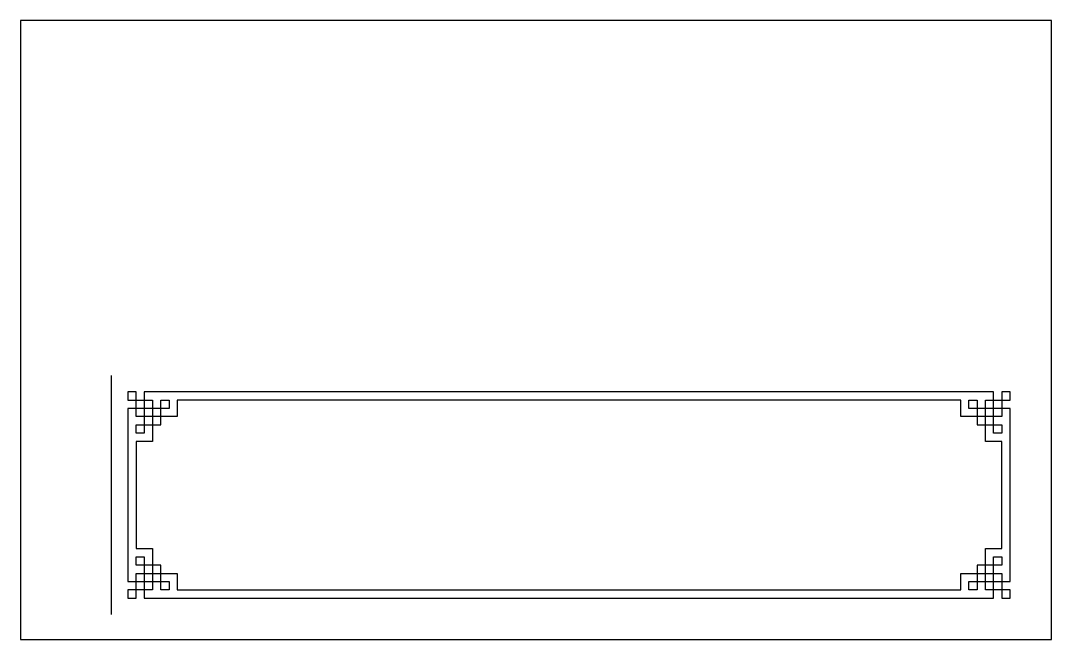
# Model space of a CAD drawing. Header units: millimetres. Extents: x -120 to 5, y -70 to 5.
import ezdxf

# ---------------------------------------------------------------- set-up
doc = ezdxf.new("R2010")
doc.units = ezdxf.units.MM
doc.layers.get('0').update_dxf_attribs({"linetype": 'CONTINUOUS'})

msp = doc.modelspace()

# ---------------------------------------------------------------- linework, layer by layer
for p, q in [((-109, -38), (-109, -67)), ((-106, -40), (-107, -40)), ((-107, -40), (-107, -41)), ((-107, -41), (-104, -41)), ((-106, -43), (-106, -40)), ((-3, -41), (0, -41)), ((0, -40), (-1, -40)), ((-1, -40), (-1, -43)), ((0, -41), (0, -40)), ((-106, -65), (-106, -62)), ((-1, -62), (-1, -65)), ((-107, -64), (-107, -65)), ((-104, -64), (-107, -64)), ((0, -64), (-3, -64)), ((0, -65), (0, -64)), ((-107, -65), (-106, -65)), ((-1, -65), (0, -65))]:
    msp.add_line(p, q)
for points in [[(-120, -70), (5, -70), (5, 5), (-120, 5)], [(-101, -40), (-105, -40), (-105, -45), (-106, -45), (-106, -44), (-103, -44), (-103, -41), (-102, -41), (-102, -42), (-107, -42), (-107, -46), (-107, -59), (-107, -63), (-102, -63), (-102, -64), (-103, -64), (-103, -61), (-106, -61), (-106, -60), (-105, -60), (-105, -65), (-101, -65), (-6, -65), (-2, -65), (-2, -60), (-1, -60), (-1, -61), (-4, -61), (-4, -64), (-5, -64), (-5, -63), (0, -63), (0, -59), (0, -46), (0, -42), (-5, -42), (-5, -41), (-4, -41), (-4, -44), (-1, -44), (-1, -45), (-2, -45), (-2, -40), (-6, -40)], [(-101, -41), (-101, -43), (-106, -43), (-106, -41), (-104, -41), (-104, -46), (-106, -46), (-106, -59), (-104, -59), (-104, -64), (-106, -64), (-106, -62), (-101, -62), (-101, -64), (-6, -64), (-6, -62), (-1, -62), (-1, -64), (-3, -64), (-3, -59), (-1, -59), (-1, -46), (-3, -46), (-3, -41), (-1, -41), (-1, -43), (-6, -43), (-6, -41)]]:
    msp.add_lwpolyline(points, close=True)

doc.saveas('drawing.dxf')
